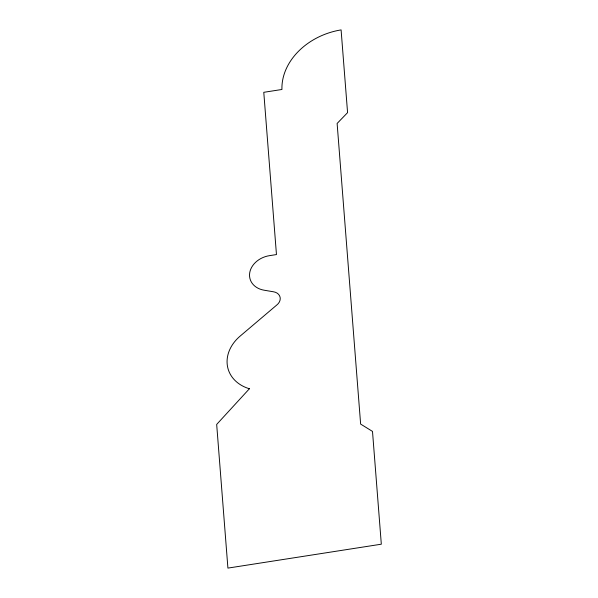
<?xml version="1.0" encoding="UTF-8"?>
<svg xmlns="http://www.w3.org/2000/svg" width="598" height="598" viewBox="0 0 598 598"><rect width="100%" height="100%" fill="white"/><g stroke="black" fill="none" stroke-linecap="round" stroke-linejoin="round"><path stroke-width="0.9" d="M249.403 388.752L216.678 424.423L227.913 568.1L381.322 544.195L372.502 431.412L360.631 424.079L337.123 123.457L347.573 112.641L341.099 29.9A64.734 51.495 -16.6 0 0 281.935 89.483L263.778 92.309L276.463 254.569L269.549 255.645A21.61 17.193 -16.6 0 0 249.71 272.815A21.61 17.193 -16.6 0 0 264.017 290.187L273.69 291.824A9.732 7.744 -16.6 0 1 280.081 297.169A9.732 7.744 -16.6 0 1 276.784 305.01L240.142 336.106A40.522 32.232 -16.6 0 0 249.403 388.752"/></g></svg>
